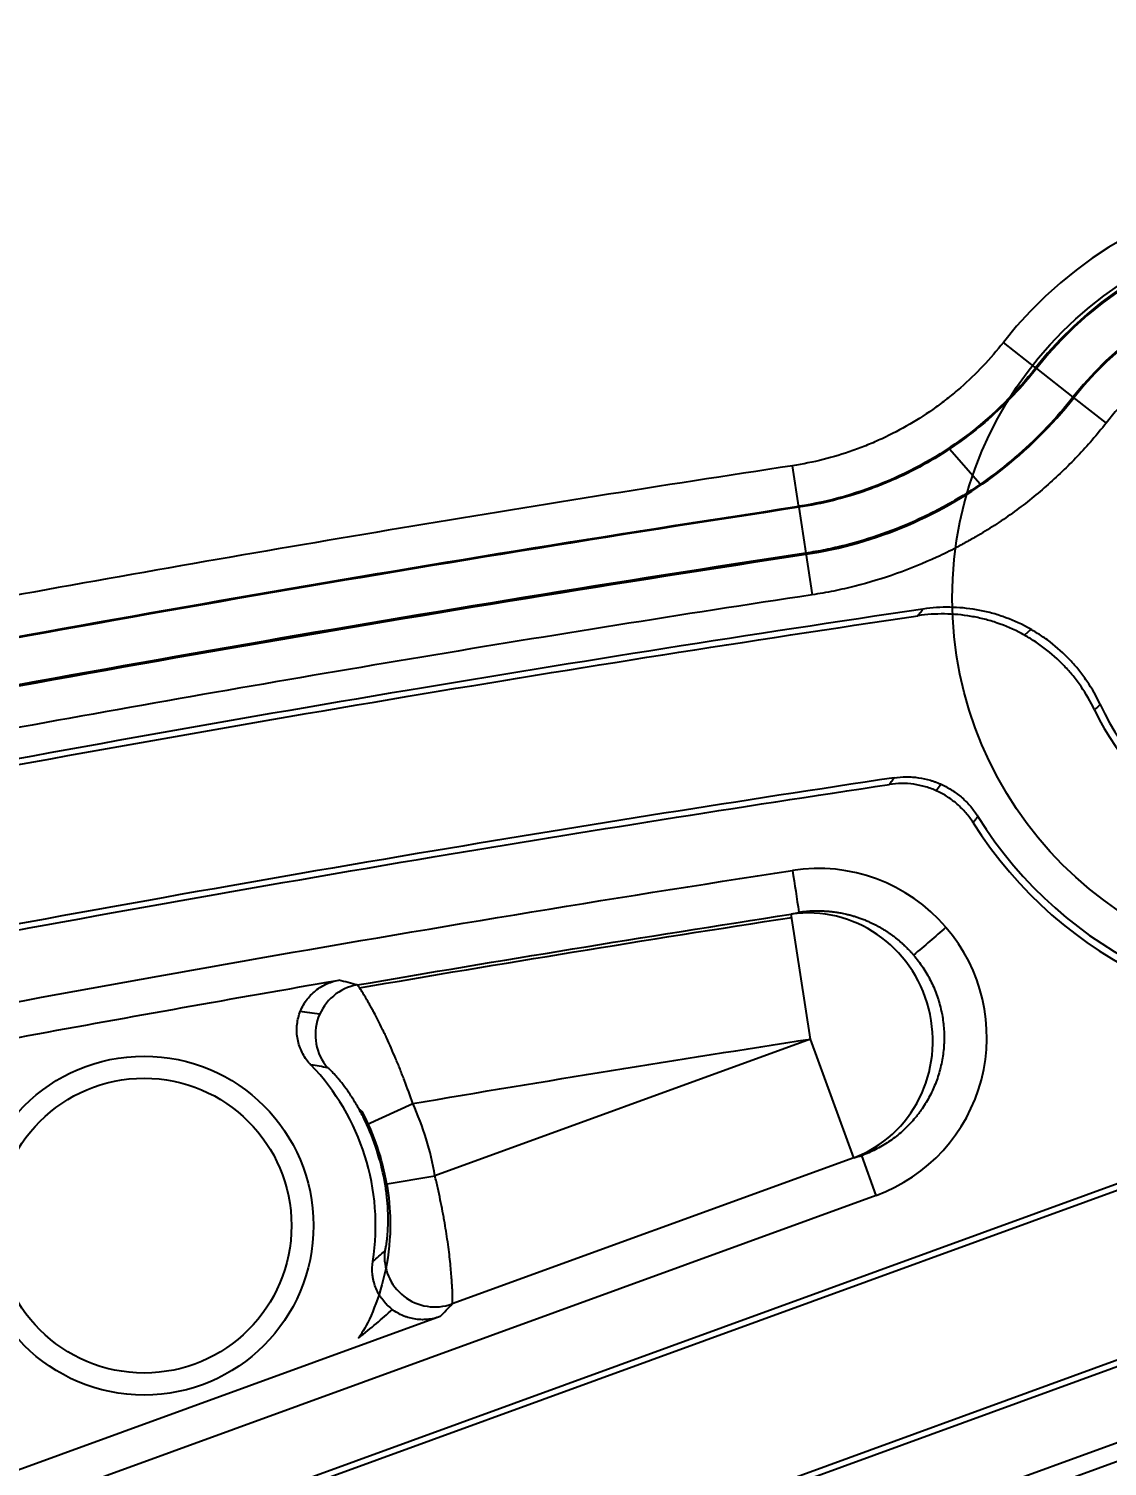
# Model space of a CAD drawing. Header units: millimetres. Extents: x 2519 to 3162, y 2051 to 2506.
# Drawn here: x 2797.7 to 2810.58, y 2313.41 to 2330.56 of the extents above; entities that cross this region are included whole.
import ezdxf
from ezdxf.lldxf.tags import DXFTag

# ---------------------------------------------------------------- set-up
doc = ezdxf.new("R2010")
doc.units = ezdxf.units.MM
doc.layers.add('20', color=7, linetype='Continuous', true_color=0xffffff)
doc.layers.add('dim', color=82, linetype='Continuous', lineweight=9)
doc.styles.add('Capful-A', font='')
doc.styles.get('Capful-A').set_extended_font_data('Microsoft YaHei')
tags = doc.linetypes.add('DASHED', pattern=[25.72, 12.86, -12.86]).pattern_tags.tags
tags[6:7] = [DXFTag(74, 4), DXFTag(75, 0), DXFTag(340, '0'), DXFTag(46, 0.0), DXFTag(50, 0.0), DXFTag(44, 0.0), DXFTag(45, 0.0)]
tags[4:5] = [DXFTag(74, 4), DXFTag(75, 0), DXFTag(340, '0'), DXFTag(46, 0.0), DXFTag(50, 0.0), DXFTag(44, 0.0), DXFTag(45, 0.0)]
doc.dimstyles.new('Capful-A-1.0', dxfattribs={"dimtxt": 2.5, "dimasz": 2.5, "dimexe": 1.5, "dimexo": 1, "dimgap": 1.5, "dimtad": 0, "dimdsep": 46, "dimtxsty": 'Capful-A', "dimcen": 0, "dimclrt": 2, "dimazin": 2, "dimtfac": 1, "dimtmove": 0, "dimatfit": 3, "dimfxl": 0, "dimtolj": 1, "dimtzin": 0, "dimarcsym": 0})

# ---------------------------------------------------------------- blocks, each defined once
blk = doc.blocks.new('*D155')
at = {"layer": 'Defpoints', "color": 0, "transparency": 16777216}
for p in [(2757.95, 2315.281), (2757.95, 2313.91), (2813.414, 2279.55)]:
    blk.add_point(p, dxfattribs=at)
at = {"layer": 'dim', "color": 0, "lineweight": -2, "transparency": 16777216}
blk.add_line((2757.95, 2314.41), (2757.95, 2315.281), dxfattribs=at)
at = {"layer": 'dim', "color": 2, "transparency": 16777216, "insert": (2757.95, 2319.846), "char_height": 2.5, "attachment_point": 5, "rotation": 90, "style": 'Capful-A', "bg_fill": 3, "box_fill_scale": 1.1, "bg_fill_color": 256, "bg_fill_true_color": 13158600, "bg_fill_transparency": 0}
blk.add_mtext('\\A1;55.46', dxfattribs=at)

msp = doc.modelspace()

# ---------------------------------------------------------------- linework, layer by layer
at = {"layer": '20', "color": 7, "linetype": 'Continuous'}
for p, q in [((2809.731, 2326.51), (2809.335, 2326.82)), ((2809.731, 2326.51), (2810.166, 2326.168)), ((2810.166, 2326.168), (2810.562, 2325.858)), ((2809.059, 2325.129), (2808.691, 2325.548)), ((2806.893, 2324.853), (2806.818, 2325.349)), ((2806.893, 2324.853), (2806.977, 2324.306)), ((2806.977, 2324.306), (2807.052, 2323.809)), ((2836.071, 2323.913), (2798.417, 2310.208)), ((2798.441, 2310.142), (2836.085, 2323.844)), ((2809.664, 2323.397), (2809.588, 2323.327)), ((2797.746, 2311.994), (2828.173, 2323.069)), ((2827.633, 2322.947), (2797.722, 2312.06)), ((2808.593, 2321.548), (2808.535, 2321.471)), ((2807.034, 2318.509), (2806.804, 2319.999)), ((2807.034, 2318.509), (2802.55, 2316.877)), ((2807.549, 2317.093), (2807.034, 2318.509)), ((2823.786, 2318.458), (2798.733, 2309.34)), ((2801.688, 2317.636), (2801.641, 2317.678)), ((2801.737, 2317.49), (2802.285, 2317.739)), ((2807.549, 2317.093), (2802.756, 2315.349)), ((2807.817, 2316.644), (2807.645, 2317.118)), ((2801.956, 2316.776), (2802.55, 2316.877)), ((2807.816, 2316.643), (2797.415, 2312.858)), ((2802.611, 2315.197), (2797.3, 2313.264)), ((2814.783, 2314.957), (2801.768, 2310.22))]:
    msp.add_line(p, q, dxfattribs=at)
at = {"layer": '20', "color": 8, "linetype": 'DASHED', "ltscale": 0.2}
msp.add_circle((2813.225, 2323.77), 4.5, dxfattribs=at)
at = {"layer": '20', "color": 7, "linetype": 'Continuous'}
for radius in [2.022, 1.759]:
    msp.add_circle((2799.079, 2316.283), radius, dxfattribs=at)
for centre, radius, start, end in [((2813.225, 2323.77), 4.943, 53.3527, 141.9047), ((2813.225, 2323.77), 4.453, 53.3527, 141.9047), ((2813.225, 2323.77), 4.44, 53.3527, 141.9047), ((2813.225, 2323.77), 3.887, 53.3527, 141.9047), ((2813.225, 2323.77), 3.874, 53.3527, 141.9047), ((2813.225, 2323.77), 3.385, 53.3527, 141.9047), ((2813.225, 2323.77), 3.103, 205.464, 349.7865), ((2813.225, 2323.77), 3.015, 204.9341, 350.316), ((2813.225, 2323.77), 5.025, 212.2358, 343.0188), ((2813.225, 2323.77), 4.937, 211.8686, 343.3859), ((2807.131, 2318.53), 2.007, 289.9701, 40.8044), ((2799.079, 2316.283), 2.764, 351.12, 43.8988), ((2799.079, 2316.283), 3.522, 9.7205, 24.4198), ((2799.079, 2316.283), 2.939, 9.7205, 27.4216), ((2799.079, 2316.283), 2.919, 9.7205, 24.4199)]:
    msp.add_arc(centre, radius, start, end, dxfattribs=at)
for centre, major_axis, ratio, start_param, end_param in [((2807.124, 2318.536), (0.397, 1.969), 1, 5.618994, 6.63486), ((2807.034, 2318.509), (-0.375, 1.46), 0.965907, 3.242869, 6.181899), ((2801.725, 2318.56), (-0.158, -0.582), 0.998069, 3.576574, 5.686648), ((2802.55, 2315.915), (-0.44, 0.412), 0.998327, 0.647975, 2.671827)]:
    msp.add_ellipse(centre, major_axis=major_axis, ratio=ratio, start_param=start_param, end_param=end_param, dxfattribs=at)
for points, knots in [([(2859.992, 2341.031), (2859.882, 2341.027), (2853.193, 2340.803), (2837.408, 2340.063), (2812.708, 2337.779), (2788.752, 2333.757), (2773.202, 2329.911), (2766.652, 2327.935), (2765.963, 2327.723)], [0, 0, 0, 0, 0.003461, 0.211308, 0.498597, 0.785885, 0.977411, 1, 1, 1, 1]), ([(2860.06, 2339.022), (2856.117, 2338.891), (2852.175, 2338.729), (2846.265, 2338.427), (2844.296, 2338.316), (2840.358, 2338.073), (2838.389, 2337.941), (2832.488, 2337.509), (2828.558, 2337.173), (2822.67, 2336.586), (2819.729, 2336.272), (2816.79, 2335.924), (2814.832, 2335.685), (2813.853, 2335.561), (2808.963, 2334.924), (2805.061, 2334.35), (2799.225, 2333.386), (2796.311, 2332.878), (2792.919, 2332.238), (2791.467, 2331.953), (2790.5, 2331.761), (2790.016, 2331.664), (2788.566, 2331.368), (2787.601, 2331.167), (2785.672, 2330.754), (2784.709, 2330.543), (2781.824, 2329.895), (2779.905, 2329.443), (2776.079, 2328.492), (2774.172, 2327.993), (2771.321, 2327.206), (2770.373, 2326.938), (2768.479, 2326.386), (2767.533, 2326.103), (2766.59, 2325.813)], [0, 0, 0, 0, 0.125, 0.125, 0.1875, 0.1875, 0.25, 0.25, 0.375, 0.375, 0.4375, 0.46875, 0.46875, 0.5, 0.5, 0.625, 0.625, 0.6875, 0.71875, 0.734375, 0.734375, 0.75, 0.75, 0.78125, 0.78125, 0.8125, 0.8125, 0.875, 0.875, 0.9375, 0.9375, 0.96875, 0.96875, 1, 1, 1, 1]), ([(2766.685, 2325.463), (2768.569, 2326.043), (2770.46, 2326.593), (2773.309, 2327.378), (2774.26, 2327.634), (2776.166, 2328.133), (2777.121, 2328.376), (2779.033, 2328.851), (2779.99, 2329.083), (2781.908, 2329.537), (2782.867, 2329.758), (2784.79, 2330.191), (2785.752, 2330.402), (2787.679, 2330.815), (2789.607, 2331.217), (2791.54, 2331.601), (2793.474, 2331.975), (2794.443, 2332.157), (2797.35, 2332.691), (2799.291, 2333.029), (2803.179, 2333.671), (2805.126, 2333.974), (2809.024, 2334.549), (2810.976, 2334.819), (2814.884, 2335.329), (2816.839, 2335.569), (2820.754, 2336.017), (2822.714, 2336.226), (2825.655, 2336.519), (2826.635, 2336.614), (2828.597, 2336.795), (2829.579, 2336.883), (2832.523, 2337.136), (2834.487, 2337.292), (2838.417, 2337.579), (2840.383, 2337.711), (2844.316, 2337.954), (2846.283, 2338.064), (2850.219, 2338.266), (2852.187, 2338.356), (2856.124, 2338.521), (2858.093, 2338.594), (2860.062, 2338.659)], [0, 0, 0, 0, 0.0625, 0.0625, 0.09375, 0.09375, 0.125, 0.125, 0.15625, 0.15625, 0.1875, 0.1875, 0.21875, 0.21875, 0.25, 0.28125, 0.28125, 0.3125, 0.3125, 0.375, 0.375, 0.4375, 0.4375, 0.5, 0.5, 0.5625, 0.5625, 0.625, 0.625, 0.65625, 0.65625, 0.6875, 0.6875, 0.75, 0.75, 0.8125, 0.8125, 0.875, 0.875, 0.9375, 0.9375, 1, 1, 1, 1]), ([(2766.975, 2324.534), (2770.734, 2325.691), (2774.523, 2326.728), (2779.289, 2327.912), (2781.198, 2328.375), (2784.07, 2329.037), (2785.989, 2329.458), (2787.431, 2329.767), (2787.912, 2329.868), (2788.874, 2330.069), (2789.355, 2330.168), (2791.763, 2330.658), (2793.692, 2331.03), (2797.555, 2331.739), (2799.49, 2332.076), (2805.302, 2333.034), (2809.187, 2333.605), (2815.03, 2334.367), (2816.98, 2334.605), (2819.909, 2334.941), (2820.886, 2335.049), (2822.84, 2335.258), (2825.772, 2335.56), (2828.708, 2335.831), (2832.624, 2336.168), (2834.583, 2336.323), (2838.503, 2336.61), (2840.464, 2336.742), (2844.387, 2336.983), (2846.35, 2337.093), (2852.237, 2337.394), (2856.164, 2337.556), (2860.093, 2337.687)], [0, 0, 0, 0, 0.125, 0.125, 0.15625, 0.1875, 0.21875, 0.21875, 0.234375, 0.234375, 0.25, 0.25, 0.3125, 0.3125, 0.375, 0.375, 0.5, 0.5, 0.5625, 0.5625, 0.59375, 0.59375, 0.625, 0.6875, 0.6875, 0.75, 0.75, 0.8125, 0.8125, 0.875, 0.875, 1, 1, 1, 1]), ([(2860.125, 2336.714), (2852.457, 2336.459), (2837.84, 2335.747), (2817.058, 2333.806), (2798.463, 2331.069), (2782.075, 2327.734), (2771.941, 2325.043), (2767.272, 2323.608)], [0, 0, 0, 0, 0.244656, 0.466614, 0.665581, 0.844046, 1, 1, 1, 1]), ([(2767.272, 2323.608), (2771.021, 2324.76), (2774.8, 2325.795), (2779.552, 2326.975), (2780.504, 2327.205), (2782.41, 2327.656), (2784.319, 2328.095), (2786.233, 2328.515), (2787.671, 2328.823), (2788.15, 2328.924), (2789.109, 2329.124), (2789.589, 2329.223), (2791.99, 2329.711), (2793.913, 2330.082), (2797.766, 2330.788), (2799.695, 2331.124), (2805.491, 2332.079), (2809.365, 2332.647), (2815.191, 2333.406), (2817.136, 2333.644), (2820.056, 2333.978), (2821.03, 2334.086), (2822.979, 2334.294), (2825.903, 2334.595), (2828.83, 2334.865), (2832.735, 2335.2), (2834.688, 2335.355), (2838.597, 2335.641), (2840.553, 2335.772), (2844.465, 2336.013), (2846.421, 2336.123), (2852.292, 2336.423), (2856.208, 2336.584), (2860.125, 2336.714)], [0, 0, 0, 0, 0.125, 0.125, 0.15625, 0.15625, 0.1875, 0.21875, 0.21875, 0.234375, 0.234375, 0.25, 0.25, 0.3125, 0.3125, 0.375, 0.375, 0.5, 0.5, 0.5625, 0.5625, 0.59375, 0.59375, 0.625, 0.6875, 0.6875, 0.75, 0.75, 0.8125, 0.8125, 0.875, 0.875, 1, 1, 1, 1]), ([(2809.335, 2326.82), (2809.258, 2326.721), (2809.177, 2326.627), (2809.006, 2326.447), (2808.916, 2326.361), (2808.776, 2326.239), (2808.728, 2326.199), (2808.63, 2326.121), (2808.58, 2326.083), (2808.429, 2325.974), (2808.22, 2325.839), (2807.973, 2325.71), (2807.83, 2325.646), (2807.773, 2325.621), (2807.744, 2325.609), (2807.657, 2325.573), (2807.599, 2325.551), (2807.423, 2325.489), (2807.304, 2325.453), (2807.064, 2325.393), (2806.942, 2325.368), (2806.818, 2325.349)], [0, 0, 0, 0, 0.125, 0.125, 0.25, 0.25, 0.3125, 0.3125, 0.375, 0.375, 0.5, 0.625, 0.65625, 0.65625, 0.6875, 0.6875, 0.75, 0.75, 0.875, 0.875, 1, 1, 1, 1]), ([(2809.721, 2326.518), (2809.491, 2326.225), (2808.955, 2325.694), (2807.984, 2325.127), (2807.259, 2324.921), (2806.892, 2324.865)], [0, 0, 0, 0, 0.333718, 0.666578, 1, 1, 1, 1]), ([(2809.731, 2326.51), (2809.644, 2326.399), (2809.552, 2326.293), (2809.359, 2326.09), (2809.258, 2325.993), (2809.1, 2325.855), (2809.046, 2325.81), (2808.936, 2325.723), (2808.88, 2325.68), (2808.709, 2325.557), (2808.474, 2325.405), (2808.195, 2325.259), (2808.034, 2325.187), (2807.97, 2325.159), (2807.937, 2325.145), (2807.84, 2325.105), (2807.774, 2325.08), (2807.576, 2325.01), (2807.442, 2324.97), (2807.17, 2324.902), (2807.033, 2324.874), (2806.893, 2324.853)], [0, 0, 0, 0, 0.125, 0.125, 0.25, 0.25, 0.3125, 0.3125, 0.375, 0.375, 0.5, 0.625, 0.65625, 0.65625, 0.6875, 0.6875, 0.75, 0.75, 0.875, 0.875, 1, 1, 1, 1]), ([(2810.166, 2326.168), (2810.068, 2326.043), (2809.964, 2325.923), (2809.748, 2325.695), (2809.635, 2325.587), (2809.399, 2325.381), (2809.277, 2325.284), (2809.022, 2325.1), (2808.889, 2325.014), (2808.718, 2324.914), (2808.683, 2324.894), (2808.614, 2324.856), (2808.579, 2324.837), (2808.473, 2324.782), (2808.402, 2324.747), (2808.188, 2324.647), (2808.042, 2324.588), (2807.746, 2324.483), (2807.596, 2324.438), (2807.366, 2324.38), (2807.251, 2324.354), (2807.134, 2324.332), (2807.055, 2324.318), (2807.016, 2324.312), (2806.977, 2324.306)], [0, 0, 0, 0, 0.125, 0.125, 0.25, 0.25, 0.375, 0.375, 0.5, 0.5, 0.53125, 0.53125, 0.5625, 0.5625, 0.625, 0.625, 0.75, 0.75, 0.875, 0.875, 0.9375, 0.96875, 0.96875, 1, 1, 1, 1]), ([(2806.979, 2324.293), (2807.394, 2324.356), (2808.213, 2324.589), (2809.312, 2325.231), (2809.917, 2325.829), (2810.176, 2326.16)], [0, 0, 0, 0, 0.333422, 0.666282, 1, 1, 1, 1]), ([(2810.562, 2325.858), (2810.453, 2325.72), (2810.339, 2325.589), (2810.101, 2325.338), (2809.977, 2325.219), (2809.717, 2324.992), (2809.583, 2324.885), (2809.302, 2324.683), (2809.157, 2324.589), (2808.968, 2324.478), (2808.93, 2324.457), (2808.853, 2324.414), (2808.815, 2324.393), (2808.699, 2324.333), (2808.621, 2324.294), (2808.385, 2324.185), (2808.224, 2324.12), (2807.899, 2324.005), (2807.733, 2323.955), (2807.481, 2323.891), (2807.354, 2323.862), (2807.225, 2323.838), (2807.139, 2323.823), (2807.095, 2323.816), (2807.052, 2323.809)], [0, 0, 0, 0, 0.125, 0.125, 0.25, 0.25, 0.375, 0.375, 0.5, 0.5, 0.53125, 0.53125, 0.5625, 0.5625, 0.625, 0.625, 0.75, 0.75, 0.875, 0.875, 0.9375, 0.96875, 0.96875, 1, 1, 1, 1]), ([(2806.818, 2325.349), (2805.256, 2325.112), (2803.697, 2324.864), (2800.581, 2324.343), (2799.025, 2324.072), (2795.918, 2323.506), (2794.367, 2323.211), (2792.043, 2322.75), (2791.269, 2322.593), (2789.722, 2322.274), (2787.404, 2321.785), (2784.323, 2321.094), (2782.019, 2320.544), (2780.484, 2320.17), (2779.718, 2319.979), (2775.892, 2319.005), (2772.848, 2318.164), (2769.825, 2317.245)], [0, 0, 0, 0, 0.125, 0.125, 0.25, 0.25, 0.375, 0.375, 0.4375, 0.4375, 0.5, 0.625, 0.6875, 0.6875, 0.75, 0.75, 1, 1, 1, 1]), ([(2769.968, 2316.777), (2773.687, 2317.908), (2781.5, 2320.016), (2793.822, 2322.697), (2802.419, 2324.186), (2806.892, 2324.865)], [0, 0, 0, 0, 0.308026, 0.641063, 1, 1, 1, 1]), ([(2806.893, 2324.853), (2802.421, 2324.173), (2793.825, 2322.685), (2781.503, 2320.004), (2773.691, 2317.896), (2769.971, 2316.765)], [0, 0, 0, 0, 0.358937, 0.691974, 1, 1, 1, 1]), ([(2770.069, 2316.203), (2770.081, 2316.206), (2773.81, 2317.341), (2781.624, 2319.451), (2793.933, 2322.129), (2802.514, 2323.614), (2806.979, 2324.293)], [0, 0, 0, 0, 0.000936, 0.309305, 0.641727, 1, 1, 1, 1]), ([(2806.977, 2324.306), (2802.512, 2323.627), (2793.93, 2322.141), (2781.621, 2319.463), (2773.818, 2317.357), (2770.099, 2316.225)], [0, 0, 0, 0, 0.358609, 0.691342, 1, 1, 1, 1]), ([(2807.052, 2323.809), (2805.497, 2323.573), (2803.944, 2323.325), (2800.841, 2322.807), (2799.291, 2322.537), (2796.197, 2321.973), (2794.652, 2321.679), (2792.338, 2321.22), (2791.567, 2321.064), (2790.027, 2320.746), (2789.257, 2320.584), (2786.951, 2320.087), (2784.649, 2319.571), (2782.355, 2319.022), (2780.827, 2318.649), (2780.063, 2318.459), (2776.253, 2317.489), (2773.222, 2316.651), (2770.212, 2315.734)], [0, 0, 0, 0, 0.125, 0.125, 0.25, 0.25, 0.375, 0.375, 0.4375, 0.4375, 0.5, 0.5, 0.625, 0.6875, 0.6875, 0.75, 0.75, 1, 1, 1, 1]), ([(2810.491, 2322.499), (2810.446, 2322.597), (2810.393, 2322.691), (2810.302, 2322.824), (2810.27, 2322.867), (2810.22, 2322.93), (2810.202, 2322.951), (2810.167, 2322.992), (2810.149, 2323.012), (2810.056, 2323.11), (2809.977, 2323.181), (2809.85, 2323.279), (2809.784, 2323.325), (2809.715, 2323.367), (2809.669, 2323.395), (2809.645, 2323.408), (2809.527, 2323.472), (2809.429, 2323.515), (2809.277, 2323.567), (2809.201, 2323.591), (2809.122, 2323.609), (2809.069, 2323.621), (2809.043, 2323.626), (2808.91, 2323.649), (2808.697, 2323.669), (2808.483, 2323.655), (2808.376, 2323.639)], [0, 0, 0, 0, 0.125, 0.125, 0.1875, 0.1875, 0.21875, 0.21875, 0.25, 0.25, 0.375, 0.375, 0.4375, 0.46875, 0.46875, 0.5, 0.5, 0.625, 0.625, 0.6875, 0.71875, 0.71875, 0.75, 0.75, 0.875, 1, 1, 1, 1]), ([(2808.376, 2323.639), (2806.321, 2323.335), (2802.094, 2322.669), (2795.74, 2321.536), (2789.313, 2320.245), (2782.941, 2318.816), (2776.613, 2317.22), (2772.431, 2316.028), (2770.352, 2315.396), (2770.352, 2315.396)], [0, 0, 0, 0, 0.159914, 0.329379, 0.497015, 0.664685, 0.832356, 0.999999, 1, 1, 1, 1]), ([(2770.372, 2315.329), (2772.45, 2315.961), (2776.631, 2317.152), (2782.958, 2318.747), (2789.328, 2320.177), (2795.753, 2321.467), (2802.083, 2322.595), (2806.285, 2323.258), (2808.316, 2323.559)], [0, 0, 0, 0, 0.167948, 0.335925, 0.503901, 0.671843, 0.841617, 1, 1, 1, 1]), ([(2808.376, 2323.639), (2808.373, 2323.635), (2808.37, 2323.632), (2808.36, 2323.619), (2808.353, 2323.609), (2808.346, 2323.599), (2808.346, 2323.599), (2808.336, 2323.586), (2808.326, 2323.572), (2808.316, 2323.559)], [0, 0, 0, 0, 0.134983, 0.134983, 0.49274, 0.49274, 0.5, 0.5, 1, 1, 1, 1]), ([(2810.424, 2322.436), (2810.378, 2322.533), (2810.324, 2322.626), (2810.233, 2322.757), (2810.201, 2322.8), (2810.15, 2322.862), (2810.133, 2322.883), (2810.098, 2322.923), (2810.079, 2322.943), (2809.987, 2323.039), (2809.908, 2323.109), (2809.781, 2323.206), (2809.737, 2323.236), (2809.647, 2323.294), (2809.601, 2323.321), (2809.459, 2323.396), (2809.362, 2323.438), (2809.211, 2323.49), (2809.135, 2323.513), (2809.057, 2323.531), (2809.005, 2323.542), (2808.978, 2323.547), (2808.846, 2323.57), (2808.74, 2323.579), (2808.528, 2323.582), (2808.422, 2323.575), (2808.316, 2323.559)], [0, 0, 0, 0, 0.125, 0.125, 0.1875, 0.1875, 0.21875, 0.21875, 0.25, 0.25, 0.375, 0.375, 0.4375, 0.4375, 0.5, 0.5, 0.625, 0.625, 0.6875, 0.71875, 0.71875, 0.75, 0.75, 0.875, 0.875, 1, 1, 1, 1]), ([(2808.03, 2321.626), (2806.198, 2321.351), (2802.207, 2320.718), (2796.101, 2319.63), (2789.716, 2318.348), (2783.39, 2316.928), (2777.114, 2315.346), (2772.973, 2314.166), (2770.916, 2313.54), (2770.916, 2313.54)], [0, 0, 0, 0, 0.145884, 0.31818, 0.488615, 0.659086, 0.829557, 0.999999, 1, 1, 1, 1]), ([(2808.03, 2321.626), (2808.028, 2321.622), (2808.025, 2321.619), (2808.016, 2321.606), (2808.01, 2321.596), (2808.003, 2321.587), (2808.003, 2321.587), (2807.994, 2321.573), (2807.985, 2321.56), (2807.976, 2321.547)], [0, 0, 0, 0, 0.140985, 0.140985, 0.496827, 0.496827, 0.5, 0.5, 1, 1, 1, 1]), ([(2808.03, 2321.626), (2808.079, 2321.633), (2808.128, 2321.637), (2808.201, 2321.637), (2808.226, 2321.637), (2808.274, 2321.633), (2808.298, 2321.631), (2808.37, 2321.62), (2808.418, 2321.61), (2808.476, 2321.593), (2808.488, 2321.589), (2808.511, 2321.581), (2808.523, 2321.577), (2808.557, 2321.564), (2808.579, 2321.555), (2808.645, 2321.524), (2808.688, 2321.501), (2808.749, 2321.461), (2808.769, 2321.447), (2808.807, 2321.417), (2808.827, 2321.401), (2808.881, 2321.353), (2808.949, 2321.284), (2809.006, 2321.205), (2809.032, 2321.163)], [0, 0, 0, 0, 0.125, 0.125, 0.1875, 0.1875, 0.25, 0.25, 0.375, 0.375, 0.40625, 0.40625, 0.4375, 0.4375, 0.5, 0.5, 0.625, 0.625, 0.6875, 0.6875, 0.75, 0.75, 0.875, 1, 1, 1, 1]), ([(2770.937, 2313.473), (2772.993, 2314.098), (2777.133, 2315.278), (2783.406, 2316.86), (2789.73, 2318.279), (2796.114, 2319.561), (2802.197, 2320.645), (2806.166, 2321.275), (2807.976, 2321.547)], [0, 0, 0, 0, 0.170736, 0.3415, 0.512263, 0.682991, 0.855583, 1, 1, 1, 1]), ([(2808.975, 2321.09), (2808.949, 2321.131), (2808.92, 2321.17), (2808.856, 2321.244), (2808.788, 2321.313), (2808.711, 2321.371), (2808.65, 2321.411), (2808.629, 2321.423), (2808.586, 2321.447), (2808.565, 2321.457), (2808.499, 2321.487), (2808.454, 2321.504), (2808.384, 2321.525), (2808.361, 2321.531), (2808.325, 2321.538), (2808.313, 2321.541), (2808.289, 2321.545), (2808.277, 2321.547), (2808.217, 2321.555), (2808.121, 2321.562), (2808.024, 2321.554), (2807.976, 2321.547)], [0, 0, 0, 0, 0.125, 0.125, 0.25, 0.375, 0.375, 0.4375, 0.4375, 0.5, 0.5, 0.625, 0.625, 0.6875, 0.6875, 0.71875, 0.71875, 0.75, 0.75, 0.875, 1, 1, 1, 1]), ([(2808.975, 2321.09), (2808.984, 2321.102), (2808.994, 2321.114), (2809.01, 2321.135), (2809.017, 2321.144), (2809.027, 2321.156), (2809.029, 2321.16), (2809.032, 2321.163)], [0, 0, 0, 0, 0.498814, 0.498814, 0.854655, 0.854655, 1, 1, 1, 1]), ([(2771.174, 2312.667), (2774.644, 2313.723), (2781.911, 2315.703), (2793.77, 2318.317), (2802.356, 2319.833), (2806.818, 2320.521)], [0, 0, 0, 0, 0.333472, 0.666725, 1, 1, 1, 1]), ([(2806.895, 2320.022), (2806.903, 2320.023), (2806.918, 2320.026), (2806.941, 2320.029), (2806.965, 2320.031), (2806.99, 2320.034), (2807.017, 2320.036), (2807.044, 2320.038), (2807.072, 2320.039), (2807.102, 2320.039), (2807.126, 2320.039), (2807.146, 2320.039), (2807.162, 2320.039), (2807.177, 2320.038), (2807.192, 2320.037), (2807.208, 2320.036), (2807.224, 2320.035), (2807.242, 2320.034), (2807.263, 2320.032), (2807.288, 2320.029), (2807.316, 2320.026), (2807.344, 2320.022), (2807.37, 2320.018), (2807.398, 2320.013), (2807.429, 2320.007), (2807.465, 2319.999), (2807.505, 2319.989), (2807.547, 2319.977), (2807.591, 2319.963), (2807.635, 2319.948), (2807.682, 2319.93), (2807.72, 2319.914), (2807.748, 2319.901), (2807.766, 2319.892), (2807.784, 2319.884), (2807.802, 2319.875), (2807.82, 2319.866), (2807.838, 2319.856), (2807.855, 2319.847), (2807.872, 2319.837), (2807.889, 2319.827), (2807.906, 2319.817), (2807.923, 2319.806), (2807.939, 2319.796), (2807.955, 2319.785), (2807.971, 2319.774), (2807.987, 2319.763), (2808.003, 2319.752), (2808.019, 2319.74), (2808.034, 2319.729), (2808.049, 2319.717), (2808.064, 2319.705), (2808.079, 2319.693), (2808.093, 2319.681), (2808.108, 2319.668), (2808.122, 2319.656), (2808.136, 2319.643), (2808.149, 2319.63), (2808.163, 2319.617), (2808.176, 2319.604), (2808.189, 2319.591), (2808.202, 2319.578), (2808.215, 2319.565), (2808.228, 2319.551), (2808.24, 2319.538), (2808.252, 2319.524), (2808.26, 2319.515), (2808.264, 2319.51)], [0, 0, 0, 0, 0.014599, 0.029832, 0.045715, 0.062264, 0.079491, 0.097408, 0.116024, 0.13535, 0.155392, 0.165318, 0.175392, 0.185613, 0.195981, 0.206497, 0.217159, 0.227969, 0.242663, 0.259295, 0.277871, 0.298396, 0.313454, 0.331501, 0.352537, 0.376564, 0.403581, 0.433589, 0.462432, 0.493205, 0.52591, 0.560545, 0.573774, 0.586962, 0.600111, 0.613219, 0.626288, 0.639317, 0.652306, 0.665256, 0.678166, 0.691036, 0.703866, 0.716657, 0.729408, 0.74212, 0.754792, 0.767425, 0.780019, 0.792573, 0.805087, 0.817562, 0.829999, 0.842395, 0.854753, 0.867071, 0.879351, 0.891591, 0.903792, 0.915954, 0.928077, 0.940162, 0.952207, 0.964213, 0.976181, 0.98811, 1, 1, 1, 1]), ([(2808.264, 2319.51), (2808.304, 2319.464), (2808.34, 2319.415), (2808.408, 2319.315), (2808.438, 2319.263), (2808.479, 2319.182), (2808.492, 2319.155), (2808.517, 2319.099), (2808.528, 2319.07), (2808.559, 2318.984), (2808.593, 2318.868), (2808.614, 2318.749), (2808.623, 2318.659), (2808.626, 2318.629), (2808.629, 2318.568), (2808.629, 2318.537), (2808.628, 2318.446), (2808.619, 2318.326), (2808.595, 2318.207), (2808.572, 2318.119), (2808.564, 2318.09), (2808.545, 2318.032), (2808.535, 2318.004), (2808.501, 2317.92), (2808.45, 2317.811), (2808.387, 2317.708), (2808.343, 2317.646), (2808.334, 2317.634), (2808.316, 2317.61), (2808.288, 2317.574), (2808.258, 2317.54), (2808.198, 2317.473), (2808.155, 2317.431), (2808.087, 2317.372), (2808.064, 2317.353), (2808.016, 2317.317), (2807.991, 2317.299), (2807.916, 2317.248), (2807.864, 2317.218), (2807.783, 2317.177), (2807.756, 2317.164), (2807.715, 2317.146), (2807.701, 2317.14), (2807.68, 2317.131), (2807.673, 2317.128), (2807.664, 2317.125), (2807.662, 2317.124), (2807.66, 2317.124), (2807.66, 2317.124), (2807.66, 2317.123), (2807.66, 2317.123), (2807.66, 2317.123), (2807.659, 2317.123), (2807.658, 2317.123), (2807.653, 2317.121), (2807.648, 2317.119), (2807.645, 2317.118)], [0, 0, 0, 0, 0.0625, 0.0625, 0.125, 0.125, 0.15625, 0.15625, 0.1875, 0.1875, 0.25, 0.3125, 0.3125, 0.34375, 0.34375, 0.375, 0.375, 0.4375, 0.5, 0.5, 0.53125, 0.53125, 0.5625, 0.5625, 0.625, 0.6875, 0.6875, 0.703125, 0.703125, 0.71875, 0.75, 0.75, 0.8125, 0.8125, 0.84375, 0.84375, 0.875, 0.875, 0.9375, 0.9375, 0.96875, 0.96875, 0.984375, 0.984375, 0.992188, 0.992188, 0.994141, 0.994141, 0.994385, 0.994507, 0.994507, 0.994629, 0.994629, 0.995117, 0.996094, 1, 1, 1, 1]), ([(2801.07, 2318.199), (2801.051, 2318.219), (2801.034, 2318.24), (2801.001, 2318.284), (2800.987, 2318.307), (2800.961, 2318.355), (2800.95, 2318.38), (2800.931, 2318.431), (2800.923, 2318.457), (2800.911, 2318.51), (2800.902, 2318.564), (2800.901, 2318.618), (2800.904, 2318.673), (2800.907, 2318.7), (2800.917, 2318.753), (2800.923, 2318.779), (2800.94, 2318.831), (2800.951, 2318.857), (2800.975, 2318.906), (2801.002, 2318.953), (2801.035, 2318.996), (2801.071, 2319.037), (2801.091, 2319.056), (2801.132, 2319.091), (2801.153, 2319.108), (2801.199, 2319.137), (2801.223, 2319.151), (2801.297, 2319.185), (2801.349, 2319.202), (2801.403, 2319.211)], [0, 0, 0, 0, 0.0625, 0.0625, 0.125, 0.125, 0.1875, 0.1875, 0.25, 0.25, 0.3125, 0.375, 0.375, 0.4375, 0.4375, 0.5, 0.5, 0.5625, 0.5625, 0.625, 0.6875, 0.6875, 0.75, 0.75, 0.8125, 0.8125, 0.875, 0.875, 1, 1, 1, 1]), ([(2802.285, 2317.739), (2802.254, 2317.833), (2802.221, 2317.925), (2802.178, 2318.039), (2802.169, 2318.061), (2802.151, 2318.106), (2802.143, 2318.129), (2802.116, 2318.195), (2802.098, 2318.238), (2802.045, 2318.364), (2802.01, 2318.444), (2801.966, 2318.539), (2801.957, 2318.557), (2801.939, 2318.594), (2801.913, 2318.648), (2801.871, 2318.732), (2801.839, 2318.794), (2801.816, 2318.838), (2801.808, 2318.852), (2801.793, 2318.88), (2801.786, 2318.893), (2801.75, 2318.957), (2801.725, 2319.001), (2801.697, 2319.046), (2801.692, 2319.055), (2801.682, 2319.071), (2801.677, 2319.079), (2801.663, 2319.1), (2801.648, 2319.124), (2801.636, 2319.139), (2801.63, 2319.147), (2801.628, 2319.15), (2801.625, 2319.153), (2801.624, 2319.154), (2801.623, 2319.154)], [0, 0, 0, 0, 0.125, 0.125, 0.15625, 0.15625, 0.1875, 0.1875, 0.25, 0.25, 0.375, 0.375, 0.40625, 0.40625, 0.4375, 0.5, 0.5625, 0.5625, 0.59375, 0.59375, 0.625, 0.625, 0.75, 0.75, 0.78125, 0.78125, 0.8125, 0.8125, 0.875, 0.9375, 0.9375, 0.96875, 0.96875, 1, 1, 1, 1]), ([(2801.737, 2317.49), (2801.714, 2317.54), (2801.689, 2317.59), (2801.651, 2317.661), (2801.638, 2317.684), (2801.612, 2317.729), (2801.586, 2317.773), (2801.561, 2317.813), (2801.535, 2317.852), (2801.522, 2317.871), (2801.484, 2317.925), (2801.46, 2317.957), (2801.426, 2318.001), (2801.415, 2318.015), (2801.393, 2318.041), (2801.383, 2318.053), (2801.354, 2318.086), (2801.337, 2318.104), (2801.315, 2318.127), (2801.308, 2318.134), (2801.296, 2318.146), (2801.286, 2318.155), (2801.278, 2318.161), (2801.272, 2318.166), (2801.269, 2318.167), (2801.268, 2318.167)], [0, 0, 0, 0, 0.125, 0.125, 0.1875, 0.1875, 0.25, 0.3125, 0.3125, 0.375, 0.375, 0.5, 0.5, 0.5625, 0.5625, 0.625, 0.625, 0.75, 0.75, 0.8125, 0.8125, 0.875, 0.9375, 0.9375, 1, 1, 1, 1]), ([(2802.756, 2315.349), (2802.757, 2315.351), (2802.758, 2315.355), (2802.759, 2315.365), (2802.76, 2315.369), (2802.76, 2315.378), (2802.76, 2315.383), (2802.761, 2315.412), (2802.761, 2315.445), (2802.759, 2315.506), (2802.758, 2315.529), (2802.756, 2315.566), (2802.755, 2315.579), (2802.753, 2315.606), (2802.752, 2315.62), (2802.747, 2315.692), (2802.742, 2315.756), (2802.731, 2315.862), (2802.727, 2315.899), (2802.718, 2315.976), (2802.713, 2316.016), (2802.696, 2316.139), (2802.683, 2316.225), (2802.663, 2316.338), (2802.659, 2316.36), (2802.651, 2316.406), (2802.647, 2316.429), (2802.634, 2316.498), (2802.615, 2316.591), (2802.595, 2316.686), (2802.578, 2316.757), (2802.573, 2316.781), (2802.562, 2316.829), (2802.556, 2316.853), (2802.55, 2316.877)], [0, 0, 0, 0, 0.0625, 0.0625, 0.09375, 0.09375, 0.125, 0.125, 0.25, 0.25, 0.3125, 0.3125, 0.34375, 0.34375, 0.375, 0.375, 0.5, 0.5, 0.5625, 0.5625, 0.625, 0.625, 0.75, 0.75, 0.78125, 0.78125, 0.8125, 0.8125, 0.875, 0.9375, 0.9375, 0.96875, 0.96875, 1, 1, 1, 1]), ([(2801.976, 2316.779), (2802.001, 2316.632), (2802.015, 2316.481), (2802.019, 2316.134), (2801.998, 2315.94), (2801.928, 2315.592), (2801.879, 2315.435), (2801.775, 2315.174), (2801.719, 2315.067), (2801.66, 2314.97), (2801.646, 2314.95), (2801.637, 2314.942), (2801.637, 2314.942), (2801.637, 2314.941)], [0, 0, 0, 0, 0.17144, 0.17144, 0.406396, 0.406396, 0.641351, 0.641351, 0.876306, 0.876306, 0.993784, 0.993784, 1, 1, 1, 1]), ([(2801.951, 2315.979), (2801.953, 2315.981), (2801.956, 2315.987), (2801.962, 2316.009), (2801.965, 2316.024), (2801.97, 2316.053), (2801.973, 2316.069), (2801.975, 2316.088), (2801.977, 2316.101), (2801.978, 2316.107), (2801.982, 2316.142), (2801.985, 2316.174), (2801.988, 2316.226), (2801.989, 2316.245), (2801.991, 2316.284), (2801.991, 2316.305), (2801.992, 2316.369), (2801.992, 2316.414), (2801.989, 2316.475), (2801.988, 2316.487), (2801.987, 2316.512), (2801.986, 2316.525), (2801.983, 2316.563), (2801.979, 2316.615), (2801.972, 2316.667), (2801.965, 2316.721), (2801.961, 2316.748), (2801.956, 2316.776)], [0, 0, 0, 0, 0.125, 0.125, 0.25, 0.25, 0.3125, 0.34375, 0.34375, 0.375, 0.375, 0.5, 0.5, 0.5625, 0.5625, 0.625, 0.625, 0.75, 0.75, 0.78125, 0.78125, 0.8125, 0.8125, 0.875, 0.9375, 0.9375, 1, 1, 1, 1]), ([(2802.611, 2315.197), (2802.587, 2315.188), (2802.561, 2315.181), (2802.511, 2315.169), (2802.485, 2315.165), (2802.433, 2315.161), (2802.407, 2315.16), (2802.355, 2315.162), (2802.303, 2315.168), (2802.252, 2315.18), (2802.215, 2315.191), (2802.203, 2315.195), (2802.178, 2315.205), (2802.166, 2315.21), (2802.107, 2315.237), (2802.063, 2315.264), (2802.012, 2315.306), (2802.002, 2315.315), (2801.983, 2315.332), (2801.974, 2315.342), (2801.947, 2315.37), (2801.931, 2315.39), (2801.908, 2315.422), (2801.901, 2315.433), (2801.887, 2315.455), (2801.88, 2315.466), (2801.862, 2315.501), (2801.84, 2315.548), (2801.825, 2315.598), (2801.816, 2315.636), (2801.813, 2315.649), (2801.809, 2315.675), (2801.807, 2315.688), (2801.8, 2315.752), (2801.801, 2315.804), (2801.81, 2315.856)], [0, 0, 0, 0, 0.0625, 0.0625, 0.125, 0.125, 0.1875, 0.1875, 0.25, 0.3125, 0.3125, 0.34375, 0.34375, 0.375, 0.375, 0.5, 0.5, 0.53125, 0.53125, 0.5625, 0.5625, 0.625, 0.625, 0.65625, 0.65625, 0.6875, 0.6875, 0.75, 0.8125, 0.8125, 0.84375, 0.84375, 0.875, 0.875, 1, 1, 1, 1])]:
    msp.add_open_spline(points, degree=3, knots=knots, dxfattribs=at)
for points in [[(2810.491, 2322.499), (2810.469, 2322.478), (2810.446, 2322.457), (2810.424, 2322.436)], [(2806.818, 2320.521), (2806.844, 2320.355), (2806.87, 2320.189), (2806.895, 2320.022)], [(2801.623, 2319.154), (2803.323, 2319.446), (2805.05, 2319.728), (2806.804, 2319.999)], [(2801.65, 2319.12), (2803.344, 2319.41), (2805.064, 2319.691), (2806.81, 2319.961)], [(2806.804, 2319.999), (2806.834, 2320.007), (2806.865, 2320.014), (2806.895, 2320.022)], [(2808.65, 2319.842), (2808.521, 2319.731), (2808.393, 2319.621), (2808.264, 2319.51)], [(2795.874, 2318.207), (2796.478, 2318.323), (2797.691, 2318.551), (2799.534, 2318.885), (2800.777, 2319.103), (2801.403, 2319.211)], [(2801.623, 2319.154), (2801.551, 2319.174), (2801.478, 2319.193), (2801.403, 2319.211)], [(2801.174, 2318.807), (2801.093, 2318.816), (2801.017, 2318.826), (2800.942, 2318.836)], [(2802.285, 2317.739), (2803.866, 2318.008), (2805.449, 2318.264), (2807.034, 2318.509)], [(2801.268, 2318.167), (2801.203, 2318.178), (2801.138, 2318.189), (2801.07, 2318.199)], [(2807.549, 2317.093), (2807.581, 2317.102), (2807.613, 2317.11), (2807.645, 2317.118)], [(2801.81, 2315.856), (2801.858, 2315.897), (2801.905, 2315.938), (2801.951, 2315.979)], [(2801.637, 2314.941), (2801.79, 2315.061), (2801.922, 2315.173), (2802.043, 2315.281)], [(2802.611, 2315.197), (2802.661, 2315.248), (2802.71, 2315.299), (2802.756, 2315.349)]]:
    msp.add_open_spline(points, degree=3, dxfattribs=at)

# ---------------------------------------------------------------- next in the draw order: dimensions: what is measured, and where the dimension line sits
at = {"layer": 'dim'}
dim = msp.add_ordinate_dim(feature_location=(2757.95, 2313.91), offset=(0, 1.371), dtype=1, origin=(2813.414, 2279.55), dimstyle='Capful-A-1.0', override={"dimasz": 2, "dimexe": 0.49975, "dimexo": 0.49975, "dimgap": 0.49975}, dxfattribs=at)
dim.commit()
dim.dimension.update_dxf_attribs({"geometry": '*D155', "text_midpoint": (2757.95, 2319.846)})

doc.saveas('drawing.dxf')
